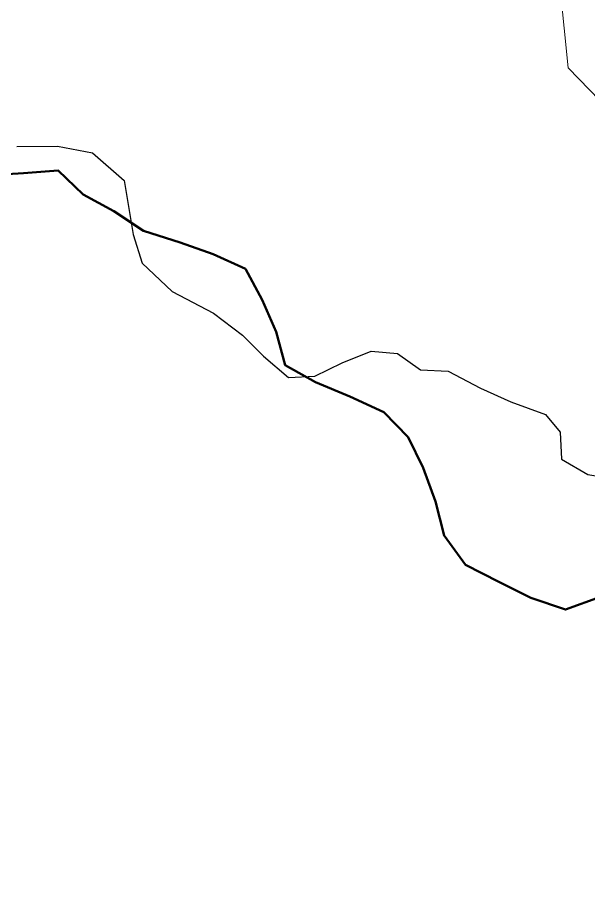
# Model space of a CAD drawing. Header units: metres. Extents: x 3557088 to 3598139, y 7314183 to 7334470.
# Drawn here: x 3580428 to 3580928, y 7320571 to 7321329 of the extents above; entities that cross this region are included whole.
import ezdxf

# ---------------------------------------------------------------- set-up
doc = ezdxf.new("R2010")
doc.units = ezdxf.units.M
for name, color, linetype, lineweight in [('CMS_Limite_Urbanizable', 1, 'Continuous', 30), ('Imagen', 17, 'Continuous', 0), ('Imagen_ZonaUrbanizable', 17, 'Continuous', 0), ('LIMITES', 7, 'Continuous', 50)]:
    doc.layers.add(name, color=color, linetype=linetype, lineweight=lineweight)
doc.layers.add('nuevo', color=7, linetype='Continuous', lineweight=15, true_color=0xf2f2f2)
picture_1 = doc.add_image_def('image1.jpg', size_in_pixel=(4800, 2360))
picture_2 = doc.add_image_def('image2.jpg', size_in_pixel=(4800, 2360))

msp = doc.modelspace()

# ---------------------------------------------------------------- linework, layer by layer
at = {"layer": 'CMS_Limite_Urbanizable'}
msp.add_lwpolyline([(3580427.65, 7321216.48), (3580463.13, 7321216.77), (3580493.7, 7321210.96), (3580521.56, 7321186.68), (3580529.25, 7321139.29), (3580537.28, 7321114.32), (3580563.57, 7321089.5), (3580599.73, 7321070.5), (3580624.94, 7321051.41), (3580643.35, 7321032.79), (3580665.42, 7321014.19), (3580688.37, 7321015.42), (3580712.28, 7321027.09), (3580737.77, 7321037.2), (3580760.75, 7321035.3), (3580780.69, 7321020.86), (3580804.88, 7321019.75), (3580833.18, 7321004.85), (3580859.89, 7320993.08), (3580890.25, 7320981.85), (3580902.9, 7320966.31), (3580904.13, 7320942.85), (3580927.2, 7320929.48), (3580949.67, 7320925.49)], dxfattribs=at)
at = {"layer": 'LIMITES'}
msp.add_lwpolyline([(3580938.45, 7320822.27), (3580907.69, 7320811.24), (3580877.28, 7320821.52), (3580849.43, 7320835.35), (3580820.31, 7320850.45), (3580801.64, 7320875.91), (3580793.9, 7320905.9), (3580783.12, 7320935.13), (3580770.04, 7320962.09), (3580748.82, 7320984.01), (3580718.93, 7320997.59), (3580689.04, 7321010.16), (3580662.45, 7321024.99), (3580654.46, 7321054.22), (3580642.15, 7321082.19), (3580627.55, 7321109.41), (3580599.43, 7321122.22), (3580570.54, 7321132.5), (3580538.36, 7321142.54), (3580512.55, 7321159.91), (3580485.71, 7321174.24), (3580463.72, 7321195.4), (3580433.51, 7321193), (3580400, 7321191.11)], dxfattribs=at)
at = {"layer": 'nuevo'}
msp.add_lwpolyline([(3580781.73, 7321662.2), (3580804.81, 7321619.64), (3580833.21, 7321616.98), (3580866, 7321527.91), (3580880.2, 7321456.97), (3580887.3, 7321408.74), (3580902.92, 7321354.83), (3580910.02, 7321285.31), (3580946.94, 7321247), (3580978.18, 7321203.02), (3581003.74, 7321183.16), (3581056.27, 7321142.02), (3581080.41, 7321120.74)], dxfattribs=at)

# ---------------------------------------------------------------- pictures from other files: only their frames are drawn
at = {"layer": 'Imagen'}
image = msp.add_image(picture_1, insert=(3557088.07, 7314320.11), size_in_units=(40983.87, 20150.4), rotation=-0.191111, dxfattribs=dict(at, fade=20))
image.dxf.flags = 7
at = {"layer": 'Imagen_ZonaUrbanizable'}
image = msp.add_image(picture_2, insert=(3572700.54, 7325067.98), size_in_units=(7743.81, 3807.38), rotation=-32.652839, dxfattribs=at)
image.dxf.flags = 7

doc.saveas('drawing.dxf')
